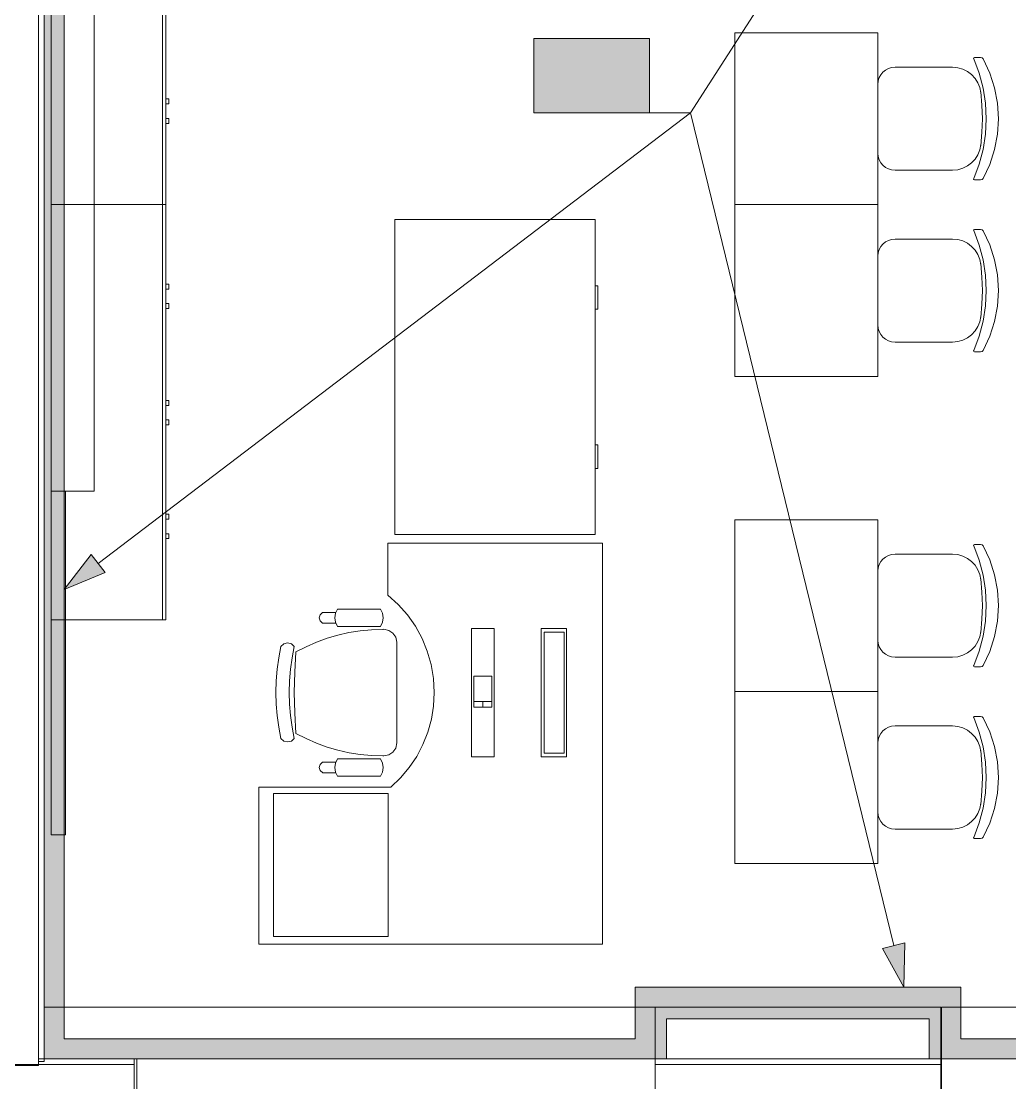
# Model space of a CAD drawing. Header units: millimetres. Extents: x 0 to 1189, y 0 to 841.
# Drawn here: x 633.58 to 668.1, y 311.27 to 348.33 of the extents above; entities that cross this region are included whole.
import ezdxf

# ---------------------------------------------------------------- set-up
doc = ezdxf.new("R2010")
doc.units = ezdxf.units.MM

msp = doc.modelspace()

# ---------------------------------------------------------------- hatches: boundary and pattern name
at = {"true_color": 0xf1d696}
h = msp.add_hatch(color=41, dxfattribs=at)
h.dxf.hatch_style = 2
h.paths.add_polyline_path([(635.07697, 312.804249), (634.376969, 312.804249), (634.376969, 370.204336), (635.07697, 370.204336)])
at = {"true_color": 0xffffff}
h = msp.add_hatch(color=7, dxfattribs=at)
h.dxf.hatch_style = 2
h.paths.add_polyline_path([(651.475995, 347.720302), (655.517001, 347.720302), (655.517001, 345.132298), (651.475995, 345.132298)])
h = msp.add_hatch(color=7, dxfattribs=at)
h.dxf.hatch_style = 2
h.paths.add_polyline_path([(651.475995, 347.720302), (655.517001, 347.720302), (655.517001, 345.132298), (651.475995, 345.132298)])
h = msp.add_hatch(color=7, dxfattribs=at)
h.dxf.hatch_style = 2
h.paths.add_polyline_path([(651.475995, 347.720302), (655.517001, 347.720302), (655.517001, 345.132298), (651.475995, 345.132298)])
at = {"true_color": 0x0077b0}
h = msp.add_hatch(color=144, dxfattribs=at)
h.paths.add_polyline_path([(652.686597, 346.325286), (652.686597, 347.132265), (652.657107, 347.288948), (652.568085, 347.419999), (652.439446, 347.506402), (652.283107, 347.535754), (652.126631, 347.506402), (651.995373, 347.419999), (651.907936, 347.288948), (651.879617, 347.132265), (651.879617, 346.325286), (651.907936, 346.168947), (651.995373, 346.040307), (652.126631, 345.951286), (652.283107, 345.921796), (652.439446, 345.951286), (652.568085, 346.040307), (652.657107, 346.168947)])
h.paths.add_polyline_path([(652.887239, 346.325286), (652.876086, 346.20463), (652.842659, 346.092604), (652.787013, 345.98957), (652.709196, 345.895889), (652.617428, 345.818589), (652.515375, 345.764079), (652.403711, 345.73179), (652.283107, 345.721154), (652.161375, 345.73179), (652.049667, 345.764079), (651.947469, 345.818589), (651.854262, 345.895889), (651.776532, 345.98957), (651.721074, 346.092604), (651.687838, 346.20463), (651.67677, 346.325286), (651.67677, 347.132265), (651.687838, 347.253997), (651.721074, 347.365704), (651.776532, 347.467903), (651.854262, 347.56111), (651.947469, 347.638926), (652.049667, 347.694573), (652.161375, 347.727999), (652.283107, 347.739153), (652.403763, 347.728042), (652.515789, 347.694918), (652.618823, 347.640089), (652.712504, 347.563866), (652.788408, 347.470229), (652.843073, 347.367082), (652.876137, 347.254428), (652.887239, 347.132265)])
h = msp.add_hatch(color=144, dxfattribs=at)
h.paths.add_polyline_path([(652.686597, 346.325286), (652.686597, 347.132265), (652.657107, 347.288948), (652.568085, 347.419999), (652.439446, 347.506402), (652.283107, 347.535754), (652.126631, 347.506402), (651.995373, 347.419999), (651.907936, 347.288948), (651.879617, 347.132265), (651.879617, 346.325286), (651.907936, 346.168947), (651.995373, 346.040307), (652.126631, 345.951286), (652.283107, 345.921796), (652.439446, 345.951286), (652.568085, 346.040307), (652.657107, 346.168947)])
h.paths.add_polyline_path([(652.887239, 346.325286), (652.876086, 346.20463), (652.842659, 346.092604), (652.787013, 345.98957), (652.709196, 345.895889), (652.617428, 345.818589), (652.515375, 345.764079), (652.403711, 345.73179), (652.283107, 345.721154), (652.161375, 345.73179), (652.049667, 345.764079), (651.947469, 345.818589), (651.854262, 345.895889), (651.776532, 345.98957), (651.721074, 346.092604), (651.687838, 346.20463), (651.67677, 346.325286), (651.67677, 347.132265), (651.687838, 347.253997), (651.721074, 347.365704), (651.776532, 347.467903), (651.854262, 347.56111), (651.947469, 347.638926), (652.049667, 347.694573), (652.161375, 347.727999), (652.283107, 347.739153), (652.403763, 347.728042), (652.515789, 347.694918), (652.618823, 347.640089), (652.712504, 347.563866), (652.788408, 347.470229), (652.843073, 347.367082), (652.876137, 347.254428), (652.887239, 347.132265)])
h = msp.add_hatch(color=144, dxfattribs=at)
h.paths.add_polyline_path([(652.686597, 346.325286), (652.686597, 347.132265), (652.657107, 347.288948), (652.568085, 347.419999), (652.439446, 347.506402), (652.283107, 347.535754), (652.126631, 347.506402), (651.995373, 347.419999), (651.907936, 347.288948), (651.879617, 347.132265), (651.879617, 346.325286), (651.907936, 346.168947), (651.995373, 346.040307), (652.126631, 345.951286), (652.283107, 345.921796), (652.439446, 345.951286), (652.568085, 346.040307), (652.657107, 346.168947)])
h.paths.add_polyline_path([(652.887239, 346.325286), (652.876086, 346.20463), (652.842659, 346.092604), (652.787013, 345.98957), (652.709196, 345.895889), (652.617428, 345.818589), (652.515375, 345.764079), (652.403711, 345.73179), (652.283107, 345.721154), (652.161375, 345.73179), (652.049667, 345.764079), (651.947469, 345.818589), (651.854262, 345.895889), (651.776532, 345.98957), (651.721074, 346.092604), (651.687838, 346.20463), (651.67677, 346.325286), (651.67677, 347.132265), (651.687838, 347.253997), (651.721074, 347.365704), (651.776532, 347.467903), (651.854262, 347.56111), (651.947469, 347.638926), (652.049667, 347.694573), (652.161375, 347.727999), (652.283107, 347.739153), (652.403763, 347.728042), (652.515789, 347.694918), (652.618823, 347.640089), (652.712504, 347.563866), (652.788408, 347.470229), (652.843073, 347.367082), (652.876137, 347.254428), (652.887239, 347.132265)])
h = msp.add_hatch(color=144, dxfattribs=at)
h.dxf.hatch_style = 2
h.paths.add_polyline_path([(655.109716, 347.394643), (654.878206, 347.163133), (654.80765, 347.132265), (654.731514, 347.157552), (654.706227, 347.233688), (654.734339, 347.304244), (655.12956, 347.699465), (655.17035, 347.728817), (655.21114, 347.739153), (655.287277, 347.71359), (655.312564, 347.637178), (655.312564, 345.819821), (655.287277, 345.745063), (655.21114, 345.721154), (655.135003, 345.745063), (655.109716, 345.819821)])
h = msp.add_hatch(color=144, dxfattribs=at)
h.dxf.hatch_style = 2
h.paths.add_polyline_path([(655.109716, 347.394643), (654.878206, 347.163133), (654.80765, 347.132265), (654.731514, 347.157552), (654.706227, 347.233688), (654.734339, 347.304244), (655.12956, 347.699465), (655.17035, 347.728817), (655.21114, 347.739153), (655.287277, 347.71359), (655.312564, 347.637178), (655.312564, 345.819821), (655.287277, 345.745063), (655.21114, 345.721154), (655.135003, 345.745063), (655.109716, 345.819821)])
h = msp.add_hatch(color=144, dxfattribs=at)
h.dxf.hatch_style = 2
h.paths.add_polyline_path([(655.109716, 347.394643), (654.878206, 347.163133), (654.80765, 347.132265), (654.731514, 347.157552), (654.706227, 347.233688), (654.734339, 347.304244), (655.12956, 347.699465), (655.17035, 347.728817), (655.21114, 347.739153), (655.287277, 347.71359), (655.312564, 347.637178), (655.312564, 345.819821), (655.287277, 345.745063), (655.21114, 345.721154), (655.135003, 345.745063), (655.109716, 345.819821)])
h = msp.add_hatch(color=144, dxfattribs=at)
h.dxf.hatch_style = 2
h.paths.add_polyline_path([(654.200137, 346.223311), (653.393158, 346.223311), (653.317021, 346.248873), (653.291734, 346.325286), (653.317021, 346.401422), (653.393158, 346.426709), (654.200137, 346.426709), (654.276274, 346.401422), (654.301561, 346.325286), (654.276274, 346.248873)])
h = msp.add_hatch(color=144, dxfattribs=at)
h.dxf.hatch_style = 2
h.paths.add_polyline_path([(654.200137, 346.223311), (653.393158, 346.223311), (653.317021, 346.248873), (653.291734, 346.325286), (653.317021, 346.401422), (653.393158, 346.426709), (654.200137, 346.426709), (654.276274, 346.401422), (654.301561, 346.325286), (654.276274, 346.248873)])
h = msp.add_hatch(color=144, dxfattribs=at)
h.dxf.hatch_style = 2
h.paths.add_polyline_path([(654.200137, 346.223311), (653.393158, 346.223311), (653.317021, 346.248873), (653.291734, 346.325286), (653.317021, 346.401422), (653.393158, 346.426709), (654.200137, 346.426709), (654.276274, 346.401422), (654.301561, 346.325286), (654.276274, 346.248873)])
at = {"true_color": 0x999999}
h = msp.add_hatch(color=253, dxfattribs=at)
h.dxf.hatch_style = 2
h.paths.add_polyline_path([(634.62697, 331.924278), (635.12697, 331.924278), (635.12697, 319.924259), (634.62697, 319.924259)])
at = {"true_color": 0x0077b0}
h = msp.add_hatch(color=144, dxfattribs=at)
h.dxf.hatch_style = 2
h.paths.add_polyline_path([(635.07697, 328.491273), (636.022972, 329.713274), (636.507972, 329.076273)])
h = msp.add_hatch(color=144, dxfattribs=at)
h.dxf.hatch_style = 2
h.paths.add_polyline_path([(664.404015, 314.604251), (663.662014, 315.959253), (664.439015, 316.149254)])
at = {"true_color": 0xf1d696}
h = msp.add_hatch(color=41, dxfattribs=at)
h.dxf.hatch_style = 2
h.paths.add_polyline_path([(655.017001, 314.604251), (655.717002, 314.604251), (655.717002, 313.90425)])
h = msp.add_hatch(color=41, dxfattribs=at)
h.dxf.hatch_style = 2
h.paths.add_polyline_path([(655.017001, 313.90425), (655.017001, 314.604251), (655.717002, 313.90425)])
h = msp.add_hatch(color=41, dxfattribs=at)
h.dxf.hatch_style = 2
h.paths.add_polyline_path([(665.692017, 314.604251), (665.692017, 313.90425), (655.717002, 313.90425), (655.717002, 314.604251)])
h = msp.add_hatch(color=41, dxfattribs=at)
h.dxf.hatch_style = 2
h.paths.add_polyline_path([(665.692017, 313.90425), (666.392018, 314.604251), (666.392018, 313.90425)])
h = msp.add_hatch(color=41, dxfattribs=at)
h.dxf.hatch_style = 2
h.paths.add_polyline_path([(665.692017, 314.604251), (666.392018, 314.604251), (665.692017, 313.90425)])
h = msp.add_hatch(color=41, dxfattribs=at)
h.dxf.hatch_style = 2
h.paths.add_polyline_path([(655.017001, 313.90425), (655.717002, 313.90425), (655.717002, 312.804249), (655.017001, 312.804249)])
h = msp.add_hatch(color=7)
h.dxf.hatch_style = 2
h.paths.add_polyline_path([(655.717002, 313.89425), (656.117002, 313.90425), (656.117002, 312.104248), (655.717002, 312.104248)])
h = msp.add_hatch(color=7)
h.dxf.hatch_style = 2
h.paths.add_polyline_path([(656.117002, 313.90425), (665.692017, 313.90425), (665.692017, 313.50425), (656.117002, 313.50425)])
h = msp.add_hatch(color=41, dxfattribs=at)
h.dxf.hatch_style = 2
h.paths.add_polyline_path([(666.392018, 312.804249), (665.692017, 312.804249), (665.692017, 313.90425), (666.392018, 313.90425)])
h = msp.add_hatch(color=7)
h.dxf.hatch_style = 2
h.paths.add_polyline_path([(665.692017, 312.104248), (665.292016, 312.104248), (665.292016, 313.50425), (665.692017, 313.50425)])
h = msp.add_hatch(color=41, dxfattribs=at)
h.dxf.hatch_style = 2
h.paths.add_polyline_path([(634.376969, 312.804249), (635.07697, 312.804249), (634.376969, 312.104248)])
h = msp.add_hatch(color=41, dxfattribs=at)
h.dxf.hatch_style = 2
h.paths.add_polyline_path([(635.07697, 312.804249), (635.07697, 312.104248), (634.376969, 312.104248)])
h = msp.add_hatch(color=41, dxfattribs=at)
h.dxf.hatch_style = 2
h.paths.add_polyline_path([(655.017001, 312.804249), (655.017001, 312.104248), (635.07697, 312.104248), (635.07697, 312.804249)])
h = msp.add_hatch(color=41, dxfattribs=at)
h.dxf.hatch_style = 2
h.paths.add_polyline_path([(655.017001, 312.804249), (655.717002, 312.804249), (655.717002, 312.104248)])
h = msp.add_hatch(color=41, dxfattribs=at)
h.dxf.hatch_style = 2
h.paths.add_polyline_path([(655.017001, 312.104248), (655.017001, 312.804249), (655.717002, 312.104248)])
h = msp.add_hatch(color=41, dxfattribs=at)
h.dxf.hatch_style = 2
h.paths.add_polyline_path([(666.392018, 312.804249), (666.392018, 312.104248), (665.692017, 312.104248)])
h = msp.add_hatch(color=41, dxfattribs=at)
h.dxf.hatch_style = 2
h.paths.add_polyline_path([(665.692017, 312.804249), (666.392018, 312.804249), (665.692017, 312.104248)])
h = msp.add_hatch(color=41, dxfattribs=at)
h.dxf.hatch_style = 2
h.paths.add_polyline_path([(711.342087, 312.804249), (711.342087, 312.104248), (666.392018, 312.104248), (666.392018, 312.804249)])

# ---------------------------------------------------------------- linework, layer by layer
at = {"color": 7, "lineweight": 0}
for points in [[(634.176969, 311.871247), (634.176969, 371.104338)], [(634.376969, 312.004247), (634.376969, 371.104338)], [(634.376969, 370.204336), (634.376969, 312.804249)], [(635.07697, 312.804249), (635.07697, 370.204336)], [(655.017001, 314.604251), (655.717002, 314.604251)], [(655.017001, 314.604251), (655.017001, 312.804249)], [(666.392018, 314.604251), (655.717002, 314.604251)], [(666.392018, 314.604251), (666.392018, 313.90425)], [(655.717002, 313.90425), (634.376969, 313.90425)], [(665.692017, 313.90425), (655.717002, 313.90425)], [(655.717002, 313.90425), (655.717002, 311.904247)], [(655.717002, 312.804249), (655.717002, 313.90425)], [(655.717002, 313.90425), (665.692017, 313.90425)], [(665.692017, 311.904247), (665.692017, 313.90425)], [(665.692017, 313.90425), (665.692017, 312.104248)], [(712.042088, 313.90425), (665.719017, 313.90425)], [(665.719017, 313.90425), (665.719017, 308.604242)], [(666.392018, 312.804249), (666.392018, 313.90425)], [(656.117002, 313.50425), (665.292016, 313.50425)], [(656.117002, 312.104248), (656.117002, 313.50425)], [(665.292016, 313.50425), (665.292016, 312.104248)], [(634.376969, 312.104248), (634.376969, 312.804249)], [(655.017001, 312.804249), (635.07697, 312.804249)], [(655.717002, 312.104248), (655.717002, 312.804249)], [(711.342087, 312.804249), (666.392018, 312.804249)], [(637.516974, 312.104248), (634.176969, 312.104248)], [(634.376969, 312.104248), (655.717002, 312.104248)], [(637.516974, 311.904247), (637.516974, 312.104248)], [(637.516974, 312.104248), (637.618974, 312.104248)], [(637.618974, 312.104248), (637.618974, 308.604242)], [(655.717002, 312.104248), (656.117002, 312.104248)], [(656.117002, 312.104248), (665.692017, 312.104248)], [(665.692017, 312.104248), (666.392018, 312.104248)], [(666.392018, 312.104248), (712.042088, 312.104248)], [(627.791959, 311.904247), (637.516974, 311.904247)], [(632.976967, 311.871247), (634.176969, 311.871247)], [(634.176969, 312.004247), (634.376969, 312.004247)], [(637.516974, 308.604242), (637.516974, 311.904247)], [(655.717002, 311.904247), (655.717002, 308.604242)], [(665.692017, 311.904247), (655.717002, 311.904247)], [(665.692017, 308.604242), (665.692017, 311.904247)]]:
    msp.add_lwpolyline(points, dxfattribs=at)
at = {"color": 144, "lineweight": 0, "true_color": 0x0077b0}
for points in [[(672.287027, 368.948334), (656.956004, 345.132298)], [(651.475995, 347.720302), (655.517001, 347.720302)], [(651.475995, 345.132298), (651.475995, 347.720302)], [(651.475995, 347.720302), (655.517001, 347.720302)], [(651.475995, 345.132298), (651.475995, 347.720302)], [(651.475995, 347.720302), (655.517001, 347.720302)], [(651.475995, 345.132298), (651.475995, 347.720302)], [(655.517001, 347.720302), (655.517001, 345.132298)], [(655.517001, 347.720302), (655.517001, 345.132298)], [(655.517001, 347.720302), (655.517001, 345.132298)], [(636.264972, 329.395274), (656.956004, 345.132298)], [(655.517001, 345.132298), (651.475995, 345.132298)], [(655.517001, 345.132298), (651.475995, 345.132298)], [(655.517001, 345.132298), (651.475995, 345.132298)], [(656.956004, 345.132298), (655.517001, 345.132298)], [(656.956004, 345.132298), (655.517001, 345.132298)], [(656.956004, 345.132298), (655.517001, 345.132298)], [(664.051015, 316.054254), (656.956004, 345.132298)], [(635.07697, 328.491273), (636.022972, 329.713274)], [(636.022972, 329.713274), (636.507972, 329.076273)], [(635.07697, 328.491273), (636.507972, 329.076273)], [(663.662014, 315.959253), (664.439015, 316.149254)], [(664.404015, 314.604251), (664.439015, 316.149254)], [(664.404015, 314.604251), (663.662014, 315.959253)]]:
    msp.add_lwpolyline(points, dxfattribs=at)
at = {"color": 253, "lineweight": 0, "true_color": 0x999999}
for points in [[(634.62697, 356.424315), (634.62697, 341.924293)], [(638.506975, 341.924293), (638.506975, 356.424315)], [(638.626976, 341.924293), (638.626976, 356.424315)], [(634.62697, 331.924278), (634.62697, 351.924308)], [(636.126972, 351.924308), (636.126972, 331.924278)], [(658.497006, 341.924293), (658.497006, 347.924302)], [(658.497006, 347.924302), (663.497014, 347.924302)], [(663.497014, 347.924302), (663.497014, 341.924293)], [(666.844019, 347.016301), (666.841019, 347.029301), (666.849644, 347.050676), (666.871019, 347.059301)], [(666.844019, 347.016301), (666.841019, 347.029301), (666.849644, 347.050676), (666.871019, 347.059301)], [(666.844019, 347.016301), (667.034378, 346.512659), (667.171394, 345.993174), (667.254223, 345.462252), (667.282019, 344.924298), (667.254223, 344.386484), (667.171394, 343.855796), (667.034378, 343.336358), (666.844019, 342.832294)], [(666.844019, 347.016301), (667.034378, 346.512659), (667.171394, 345.993174), (667.254223, 345.462252), (667.282019, 344.924298), (667.254223, 344.386484), (667.171394, 343.855796), (667.034378, 343.336358), (666.844019, 342.832294)], [(667.087019, 347.059301), (666.871019, 347.059301)], [(667.087019, 347.059301), (666.871019, 347.059301)], [(667.087019, 347.059301), (667.135894, 347.046676), (667.172019, 347.012301)], [(667.087019, 347.059301), (667.135894, 347.046676), (667.172019, 347.012301)], [(667.172019, 347.012301), (667.405738, 346.519269), (667.57477, 346.002799), (667.677426, 345.46908), (667.71202, 344.924298), (667.677426, 344.379937), (667.57477, 343.846171), (667.405738, 343.329467), (667.172019, 342.836294)], [(667.172019, 347.012301), (667.405738, 346.519269), (667.57477, 346.002799), (667.677426, 345.46908), (667.71202, 344.924298), (667.677426, 344.379937), (667.57477, 343.846171), (667.405738, 343.329467), (667.172019, 342.836294)], [(663.497014, 346.124299), (663.509219, 346.245401), (663.544217, 346.358112), (663.599582, 346.460042), (663.672889, 346.5488), (663.761711, 346.621996), (663.863624, 346.677238), (663.9762, 346.712136), (664.097015, 346.7243)], [(663.497014, 346.124299), (663.509219, 346.245401), (663.544217, 346.358112), (663.599582, 346.460042), (663.672889, 346.5488), (663.761711, 346.621996), (663.863624, 346.677238), (663.9762, 346.712136), (664.097015, 346.7243)], [(664.097015, 346.7243), (666.100018, 346.7243)], [(664.097015, 346.7243), (666.100018, 346.7243)], [(666.100018, 346.7243), (666.288254, 346.706587), (666.465159, 346.655535), (666.627274, 346.574271), (666.771144, 346.465925), (666.89331, 346.333626), (666.990316, 346.180503), (667.058705, 346.009684), (667.095019, 345.824299)], [(666.100018, 346.7243), (666.288254, 346.706587), (666.465159, 346.655535), (666.627274, 346.574271), (666.771144, 346.465925), (666.89331, 346.333626), (666.990316, 346.180503), (667.058705, 346.009684), (667.095019, 345.824299)], [(663.497014, 343.723296), (663.497014, 346.124299)], [(663.497014, 343.723296), (663.497014, 346.124299)], [(667.090019, 345.865299), (667.131894, 345.395923), (667.146019, 344.924298), (667.131894, 344.453047), (667.090019, 343.983296)], [(667.090019, 345.865299), (667.131894, 345.395923), (667.146019, 344.924298), (667.131894, 344.453047), (667.090019, 343.983296)], [(638.626976, 345.614299), (638.626976, 345.440298)], [(638.728976, 345.614299), (638.626976, 345.614299)], [(638.626976, 345.440298), (638.728976, 345.440298)], [(638.728976, 345.440298), (638.728976, 345.614299)], [(638.626976, 344.937298), (638.626976, 344.763297)], [(638.728976, 344.937298), (638.626976, 344.937298)], [(638.626976, 344.763297), (638.728976, 344.763297)], [(638.728976, 344.763297), (638.728976, 344.937298)], [(667.095019, 344.024296), (667.058705, 343.838911), (666.990316, 343.668093), (666.89331, 343.514969), (666.771144, 343.38267), (666.627274, 343.274324), (666.465159, 343.193061), (666.288254, 343.142008), (666.100018, 343.124295)], [(667.095019, 344.024296), (667.058705, 343.838911), (666.990316, 343.668093), (666.89331, 343.514969), (666.771144, 343.38267), (666.627274, 343.274324), (666.465159, 343.193061), (666.288254, 343.142008), (666.100018, 343.124295)], [(664.097015, 343.124295), (663.9762, 343.1365), (663.863624, 343.171498), (663.761711, 343.226863), (663.672889, 343.30017), (663.599582, 343.388993), (663.544217, 343.490905), (663.509219, 343.603481), (663.497014, 343.724296)], [(664.097015, 343.124295), (663.9762, 343.1365), (663.863624, 343.171498), (663.761711, 343.226863), (663.672889, 343.30017), (663.599582, 343.388993), (663.544217, 343.490905), (663.509219, 343.603481), (663.497014, 343.724296)], [(664.097015, 343.124295), (666.100018, 343.124295)], [(664.097015, 343.124295), (666.100018, 343.124295)], [(666.871019, 342.789294), (666.849644, 342.798294), (666.841019, 342.819294), (666.844019, 342.832294)], [(666.871019, 342.789294), (666.849644, 342.798294), (666.841019, 342.819294), (666.844019, 342.832294)], [(667.172019, 342.836294), (667.135894, 342.801919), (667.087019, 342.789294)], [(667.172019, 342.836294), (667.135894, 342.801919), (667.087019, 342.789294)], [(667.087019, 342.789294), (666.871019, 342.789294)], [(667.087019, 342.789294), (666.871019, 342.789294)], [(638.626976, 341.924293), (634.62697, 341.924293)], [(634.62697, 341.924293), (634.62697, 327.424271)], [(634.62697, 341.924293), (638.626976, 341.924293)], [(638.506975, 327.424271), (638.506975, 341.924293)], [(638.626976, 327.424271), (638.626976, 341.924293)], [(658.497006, 335.924284), (658.497006, 341.924293)], [(658.497006, 341.924293), (663.497014, 341.924293)], [(663.497014, 341.924293), (658.497006, 341.924293)], [(663.497014, 341.924293), (663.497014, 335.924284)], [(653.626999, 341.404292), (646.626988, 341.404292)], [(646.626988, 341.404292), (646.626988, 330.404275)], [(653.626999, 330.404275), (653.626999, 341.404292)], [(666.844019, 341.016292), (666.841019, 341.029292), (666.849644, 341.050667), (666.871019, 341.059292)], [(666.844019, 341.016292), (666.841019, 341.029292), (666.849644, 341.050667), (666.871019, 341.059292)], [(666.844019, 341.016292), (667.034378, 340.51265), (667.171394, 339.993165), (667.254223, 339.462242), (667.282019, 338.924288), (667.254223, 338.386475), (667.171394, 337.855787), (667.034378, 337.336349), (666.844019, 336.832285)], [(666.844019, 341.016292), (667.034378, 340.51265), (667.171394, 339.993165), (667.254223, 339.462242), (667.282019, 338.924288), (667.254223, 338.386475), (667.171394, 337.855787), (667.034378, 337.336349), (666.844019, 336.832285)], [(667.087019, 341.059292), (666.871019, 341.059292)], [(667.087019, 341.059292), (666.871019, 341.059292)], [(667.087019, 341.059292), (667.135894, 341.046667), (667.172019, 341.012292)], [(667.087019, 341.059292), (667.135894, 341.046667), (667.172019, 341.012292)], [(667.172019, 341.012292), (667.405738, 340.51926), (667.57477, 340.00279), (667.677426, 339.469071), (667.71202, 338.924288), (667.677426, 338.379928), (667.57477, 337.846162), (667.405738, 337.329458), (667.172019, 336.836285)], [(667.172019, 341.012292), (667.405738, 340.51926), (667.57477, 340.00279), (667.677426, 339.469071), (667.71202, 338.924288), (667.677426, 338.379928), (667.57477, 337.846162), (667.405738, 337.329458), (667.172019, 336.836285)], [(663.497014, 340.12429), (663.509219, 340.245392), (663.544217, 340.358103), (663.599582, 340.460033), (663.672889, 340.548791), (663.761711, 340.621986), (663.863624, 340.677229), (663.9762, 340.712127), (664.097015, 340.724291)], [(663.497014, 340.12429), (663.509219, 340.245392), (663.544217, 340.358103), (663.599582, 340.460033), (663.672889, 340.548791), (663.761711, 340.621986), (663.863624, 340.677229), (663.9762, 340.712127), (664.097015, 340.724291)], [(664.097015, 340.724291), (666.100018, 340.724291)], [(664.097015, 340.724291), (666.100018, 340.724291)], [(666.100018, 340.724291), (666.288254, 340.706578), (666.465159, 340.655526), (666.627274, 340.574262), (666.771144, 340.465916), (666.89331, 340.333617), (666.990316, 340.180494), (667.058705, 340.009675), (667.095019, 339.82429)], [(666.100018, 340.724291), (666.288254, 340.706578), (666.465159, 340.655526), (666.627274, 340.574262), (666.771144, 340.465916), (666.89331, 340.333617), (666.990316, 340.180494), (667.058705, 340.009675), (667.095019, 339.82429)], [(663.497014, 337.723287), (663.497014, 340.12429)], [(663.497014, 337.723287), (663.497014, 340.12429)], [(667.090019, 339.86529), (667.131894, 339.395914), (667.146019, 338.924288), (667.131894, 338.453038), (667.090019, 337.983287)], [(667.090019, 339.86529), (667.131894, 339.395914), (667.146019, 338.924288), (667.131894, 338.453038), (667.090019, 337.983287)], [(638.626976, 339.153289), (638.626976, 338.979289)], [(638.728976, 339.153289), (638.626976, 339.153289)], [(638.728976, 338.979289), (638.728976, 339.153289)], [(638.626976, 338.979289), (638.728976, 338.979289)], [(653.716999, 339.089289), (653.626999, 339.089289)], [(653.716999, 338.271287), (653.716999, 339.089289)], [(638.626976, 338.476288), (638.626976, 338.302288)], [(638.728976, 338.476288), (638.626976, 338.476288)], [(638.728976, 338.302288), (638.728976, 338.476288)], [(638.626976, 338.302288), (638.728976, 338.302288)], [(653.626999, 338.271287), (653.716999, 338.271287)], [(667.095019, 338.024287), (667.058705, 337.838902), (666.990316, 337.668083), (666.89331, 337.51496), (666.771144, 337.382661), (666.627274, 337.274315), (666.465159, 337.193051), (666.288254, 337.141999), (666.100018, 337.124286)], [(667.095019, 338.024287), (667.058705, 337.838902), (666.990316, 337.668083), (666.89331, 337.51496), (666.771144, 337.382661), (666.627274, 337.274315), (666.465159, 337.193051), (666.288254, 337.141999), (666.100018, 337.124286)], [(664.097015, 337.124286), (663.9762, 337.136491), (663.863624, 337.171489), (663.761711, 337.226854), (663.672889, 337.300161), (663.599582, 337.388983), (663.544217, 337.490896), (663.509219, 337.603472), (663.497014, 337.724287)], [(664.097015, 337.124286), (663.9762, 337.136491), (663.863624, 337.171489), (663.761711, 337.226854), (663.672889, 337.300161), (663.599582, 337.388983), (663.544217, 337.490896), (663.509219, 337.603472), (663.497014, 337.724287)], [(664.097015, 337.124286), (666.100018, 337.124286)], [(664.097015, 337.124286), (666.100018, 337.124286)], [(666.871019, 336.789285), (666.849644, 336.798285), (666.841019, 336.819285), (666.844019, 336.832285)], [(666.871019, 336.789285), (666.849644, 336.798285), (666.841019, 336.819285), (666.844019, 336.832285)], [(667.087019, 336.789285), (666.871019, 336.789285)], [(667.087019, 336.789285), (666.871019, 336.789285)], [(667.172019, 336.836285), (667.135894, 336.80191), (667.087019, 336.789285)], [(667.172019, 336.836285), (667.135894, 336.80191), (667.087019, 336.789285)], [(663.497014, 335.924284), (658.497006, 335.924284)], [(638.626976, 335.083283), (638.626976, 334.909282)], [(638.728976, 335.083283), (638.626976, 335.083283)], [(638.728976, 334.909282), (638.728976, 335.083283)], [(638.626976, 334.909282), (638.728976, 334.909282)], [(638.626976, 334.406282), (638.626976, 334.232281)], [(638.728976, 334.406282), (638.626976, 334.406282)], [(638.728976, 334.232281), (638.728976, 334.406282)], [(638.626976, 334.232281), (638.728976, 334.232281)], [(653.626999, 333.53628), (653.716999, 333.53628)], [(653.716999, 333.53628), (653.716999, 332.718279)], [(653.716999, 332.718279), (653.626999, 332.718279)], [(636.126972, 331.924278), (634.62697, 331.924278)], [(634.62697, 331.924278), (635.12697, 331.924278)], [(634.62697, 319.924259), (634.62697, 331.924278)], [(635.12697, 331.924278), (635.12697, 319.924259)], [(638.626976, 331.114277), (638.626976, 330.940276)], [(638.728976, 331.114277), (638.626976, 331.114277)], [(638.728976, 330.940276), (638.728976, 331.114277)], [(638.626976, 330.940276), (638.728976, 330.940276)], [(658.497006, 324.924267), (658.497006, 330.924276)], [(658.497006, 330.924276), (663.497014, 330.924276)], [(663.497014, 330.924276), (663.497014, 324.924267)], [(638.626976, 330.437276), (638.626976, 330.263275)], [(638.728976, 330.437276), (638.626976, 330.437276)], [(638.626976, 330.263275), (638.728976, 330.263275)], [(638.728976, 330.263275), (638.728976, 330.437276)], [(646.626988, 330.404275), (653.626999, 330.404275)], [(653.876999, 330.104275), (646.376988, 330.104275)], [(653.876999, 330.104275), (646.376988, 330.104275)], [(646.376988, 330.104275), (646.376988, 328.295272)], [(653.876999, 330.104275), (653.876999, 316.104254)], [(653.876999, 316.104254), (653.876999, 330.104275)], [(666.844019, 330.016275), (666.841019, 330.029275), (666.849644, 330.05065), (666.871019, 330.059275)], [(666.844019, 330.016275), (666.841019, 330.029275), (666.849644, 330.05065), (666.871019, 330.059275)], [(666.844019, 330.016275), (667.034378, 329.512633), (667.171394, 328.993148), (667.254223, 328.462226), (667.282019, 327.924272), (667.254223, 327.386458), (667.171394, 326.85577), (667.034378, 326.336332), (666.844019, 325.832268)], [(666.844019, 330.016275), (667.034378, 329.512633), (667.171394, 328.993148), (667.254223, 328.462226), (667.282019, 327.924272), (667.254223, 327.386458), (667.171394, 326.85577), (667.034378, 326.336332), (666.844019, 325.832268)], [(667.087019, 330.059275), (666.871019, 330.059275)], [(667.087019, 330.059275), (666.871019, 330.059275)], [(667.087019, 330.059275), (667.135894, 330.04665), (667.172019, 330.012275)], [(667.087019, 330.059275), (667.135894, 330.04665), (667.172019, 330.012275)], [(667.172019, 330.012275), (667.405738, 329.519243), (667.57477, 329.002773), (667.677426, 328.469054), (667.71202, 327.924272), (667.677426, 327.379911), (667.57477, 326.846145), (667.405738, 326.329441), (667.172019, 325.836268)], [(667.172019, 330.012275), (667.405738, 329.519243), (667.57477, 329.002773), (667.677426, 328.469054), (667.71202, 327.924272), (667.677426, 327.379911), (667.57477, 326.846145), (667.405738, 326.329441), (667.172019, 325.836268)], [(663.497014, 329.124274), (663.509219, 329.245375), (663.544217, 329.358086), (663.599582, 329.460016), (663.672889, 329.548774), (663.761711, 329.62197), (663.863624, 329.677212), (663.9762, 329.71211), (664.097015, 329.724274)], [(663.497014, 329.124274), (663.509219, 329.245375), (663.544217, 329.358086), (663.599582, 329.460016), (663.672889, 329.548774), (663.761711, 329.62197), (663.863624, 329.677212), (663.9762, 329.71211), (664.097015, 329.724274)], [(664.097015, 329.724274), (666.100018, 329.724274)], [(664.097015, 329.724274), (666.100018, 329.724274)], [(666.100018, 329.724274), (666.288254, 329.706562), (666.465159, 329.655509), (666.627274, 329.574245), (666.771144, 329.465899), (666.89331, 329.3336), (666.990316, 329.180477), (667.058705, 329.009658), (667.095019, 328.824273)], [(666.100018, 329.724274), (666.288254, 329.706562), (666.465159, 329.655509), (666.627274, 329.574245), (666.771144, 329.465899), (666.89331, 329.3336), (666.990316, 329.180477), (667.058705, 329.009658), (667.095019, 328.824273)], [(663.497014, 326.72327), (663.497014, 329.124274)], [(663.497014, 326.72327), (663.497014, 329.124274)], [(667.090019, 328.865273), (667.131894, 328.395897), (667.146019, 327.924272), (667.131894, 327.453021), (667.090019, 326.98327)], [(667.090019, 328.865273), (667.131894, 328.395897), (667.146019, 327.924272), (667.131894, 327.453021), (667.090019, 326.98327)], [(646.376988, 328.295272), (646.742334, 327.964973), (647.065317, 327.599318), (647.343979, 327.202421), (647.576364, 326.778395), (647.760515, 326.331353), (647.894474, 325.865409), (647.976285, 325.384676), (648.00399, 324.893267), (647.978304, 324.41988), (647.90238, 323.956172), (647.777917, 323.505824), (647.606614, 323.072514), (647.390171, 322.659924), (647.130286, 322.271732), (646.828658, 321.911618), (646.486988, 321.583262)], [(644.104984, 327.315271), (644.019859, 327.390021), (643.987984, 327.499271), (644.019484, 327.608521), (644.104984, 327.683271)], [(644.104984, 327.683271), (644.560985, 327.682271)], [(644.618985, 327.201271), (644.55636, 327.345771), (644.534985, 327.502271), (644.55636, 327.658396), (644.618985, 327.803272)], [(644.618985, 327.803272), (646.130987, 327.803272)], [(646.130987, 327.803272), (646.192737, 327.658396), (646.213987, 327.502271), (646.192737, 327.345771), (646.130987, 327.201271)], [(634.62697, 327.424271), (638.626976, 327.424271)], [(644.104984, 327.315271), (644.562985, 327.315271)], [(643.170983, 326.309269), (643.524604, 326.491564), (643.887952, 326.650504), (644.259879, 326.785795), (644.639235, 326.897145), (645.024872, 326.98426), (645.415642, 327.046848), (645.810397, 327.084616), (646.207987, 327.09727), (646.221987, 327.09727)], [(644.618985, 327.201271), (646.130987, 327.201271)], [(646.221987, 327.09727), (646.238987, 327.09827), (646.415816, 327.062489), (646.560113, 326.96502), (646.657347, 326.820676), (646.692988, 326.64427)], [(650.100993, 327.13227), (649.305992, 327.13227)], [(649.305992, 327.13227), (649.305992, 322.642264)], [(650.100993, 322.642264), (650.100993, 327.13227)], [(651.740996, 327.13227), (651.740996, 322.642264)], [(652.626997, 327.13227), (651.740996, 327.13227)], [(651.846996, 326.99527), (651.846996, 322.771264)], [(652.545997, 326.99527), (651.846996, 326.99527)], [(652.545997, 322.771264), (652.545997, 326.99527)], [(652.626997, 322.642264), (652.626997, 327.13227)], [(667.095019, 327.02427), (667.058705, 326.838885), (666.990316, 326.668067), (666.89331, 326.514943), (666.771144, 326.382644), (666.627274, 326.274298), (666.465159, 326.193035), (666.288254, 326.141982), (666.100018, 326.124269)], [(667.095019, 327.02427), (667.058705, 326.838885), (666.990316, 326.668067), (666.89331, 326.514943), (666.771144, 326.382644), (666.627274, 326.274298), (666.465159, 326.193035), (666.288254, 326.141982), (666.100018, 326.124269)], [(642.648982, 326.49927), (642.750482, 326.589645), (642.881982, 326.62227), (643.013357, 326.589645), (643.113983, 326.49927)], [(646.692988, 323.136264), (646.692988, 326.63827)], [(664.097015, 326.124269), (663.9762, 326.136474), (663.863624, 326.171472), (663.761711, 326.226837), (663.672889, 326.300144), (663.599582, 326.388967), (663.544217, 326.490879), (663.509219, 326.603455), (663.497014, 326.72427)], [(664.097015, 326.124269), (663.9762, 326.136474), (663.863624, 326.171472), (663.761711, 326.226837), (663.672889, 326.300144), (663.599582, 326.388967), (663.544217, 326.490879), (663.509219, 326.603455), (663.497014, 326.72427)], [(642.648982, 323.289265), (642.572857, 323.686437), (642.518482, 324.086891), (642.485857, 324.489782), (642.474982, 324.894267), (642.485857, 325.298752), (642.518482, 325.701643), (642.572857, 326.102097), (642.648982, 326.49927)], [(643.113983, 323.289265), (643.037857, 323.686437), (642.983482, 324.086891), (642.950857, 324.489782), (642.939982, 324.894267), (642.950857, 325.298752), (642.983482, 325.701643), (643.037857, 326.102097), (643.113983, 326.49927)], [(643.171983, 323.464265), (643.128358, 324.178891), (643.113983, 324.894267), (643.128233, 325.602143), (643.170983, 326.309269)], [(664.097015, 326.124269), (666.100018, 326.124269)], [(664.097015, 326.124269), (666.100018, 326.124269)], [(666.871019, 325.789268), (666.849644, 325.798268), (666.841019, 325.819268), (666.844019, 325.832268)], [(666.871019, 325.789268), (666.849644, 325.798268), (666.841019, 325.819268), (666.844019, 325.832268)], [(667.087019, 325.789268), (666.871019, 325.789268)], [(667.087019, 325.789268), (666.871019, 325.789268)], [(667.172019, 325.836268), (667.135894, 325.801893), (667.087019, 325.789268)], [(667.172019, 325.836268), (667.135894, 325.801893), (667.087019, 325.789268)], [(649.384992, 324.380266), (649.384992, 325.461268)], [(649.384992, 325.461268), (650.018993, 325.461268)], [(650.018993, 325.461268), (650.018993, 324.380266)], [(658.497006, 318.924258), (658.497006, 324.924267)], [(658.497006, 324.924267), (663.497014, 324.924267)], [(663.497014, 324.924267), (658.497006, 324.924267)], [(663.497014, 324.924267), (663.497014, 318.924258)], [(649.384992, 324.581267), (650.018993, 324.581267)], [(650.018993, 324.380266), (649.384992, 324.380266)], [(649.701993, 324.581267), (649.701993, 324.380266)], [(666.844019, 324.016266), (666.841019, 324.029266), (666.849644, 324.050641), (666.871019, 324.059266)], [(666.844019, 324.016266), (666.841019, 324.029266), (666.849644, 324.050641), (666.871019, 324.059266)], [(666.844019, 324.016266), (667.034378, 323.512624), (667.171394, 322.993139), (667.254223, 322.462216), (667.282019, 321.924263), (667.254223, 321.386449), (667.171394, 320.855761), (667.034378, 320.336323), (666.844019, 319.832259)], [(666.844019, 324.016266), (667.034378, 323.512624), (667.171394, 322.993139), (667.254223, 322.462216), (667.282019, 321.924263), (667.254223, 321.386449), (667.171394, 320.855761), (667.034378, 320.336323), (666.844019, 319.832259)], [(667.087019, 324.059266), (666.871019, 324.059266)], [(667.087019, 324.059266), (666.871019, 324.059266)], [(667.087019, 324.059266), (667.135894, 324.046641), (667.172019, 324.012266)], [(667.087019, 324.059266), (667.135894, 324.046641), (667.172019, 324.012266)], [(667.172019, 324.012266), (667.405738, 323.519234), (667.57477, 323.002764), (667.677426, 322.469045), (667.71202, 321.924263), (667.677426, 321.379902), (667.57477, 320.846136), (667.405738, 320.329432), (667.172019, 319.836259)], [(667.172019, 324.012266), (667.405738, 323.519234), (667.57477, 323.002764), (667.677426, 322.469045), (667.71202, 321.924263), (667.677426, 321.379902), (667.57477, 320.846136), (667.405738, 320.329432), (667.172019, 319.836259)], [(663.497014, 323.124264), (663.509219, 323.245366), (663.544217, 323.358077), (663.599582, 323.460007), (663.672889, 323.548765), (663.761711, 323.62196), (663.863624, 323.677203), (663.9762, 323.712101), (664.097015, 323.724265)], [(663.497014, 323.124264), (663.509219, 323.245366), (663.544217, 323.358077), (663.599582, 323.460007), (663.672889, 323.548765), (663.761711, 323.62196), (663.863624, 323.677203), (663.9762, 323.712101), (664.097015, 323.724265)], [(664.097015, 323.724265), (666.100018, 323.724265)], [(664.097015, 323.724265), (666.100018, 323.724265)], [(666.100018, 323.724265), (666.288254, 323.706552), (666.465159, 323.6555), (666.627274, 323.574236), (666.771144, 323.46589), (666.89331, 323.333591), (666.990316, 323.180468), (667.058705, 323.009649), (667.095019, 322.824264)], [(666.100018, 323.724265), (666.288254, 323.706552), (666.465159, 323.6555), (666.627274, 323.574236), (666.771144, 323.46589), (666.89331, 323.333591), (666.990316, 323.180468), (667.058705, 323.009649), (667.095019, 322.824264)], [(643.113983, 323.289265), (643.013357, 323.198889), (642.881982, 323.166264), (642.750482, 323.198889), (642.648982, 323.289265)], [(646.221987, 322.676264), (646.207987, 322.676264), (645.810727, 322.688918), (645.41622, 322.726686), (645.025628, 322.789274), (644.64011, 322.876389), (644.260826, 322.987739), (643.888937, 323.12303), (643.525602, 323.28197), (643.171983, 323.464265)], [(646.692988, 323.136264), (646.657347, 322.953436), (646.560113, 322.809139), (646.415816, 322.711904), (646.238987, 322.676264), (646.221987, 322.676264)], [(663.497014, 320.723261), (663.497014, 323.124264)], [(663.497014, 320.723261), (663.497014, 323.124264)], [(667.090019, 322.865264), (667.131894, 322.395888), (667.146019, 321.924263), (667.131894, 321.453012), (667.090019, 320.983261)], [(667.090019, 322.865264), (667.131894, 322.395888), (667.146019, 321.924263), (667.131894, 321.453012), (667.090019, 320.983261)], [(644.105984, 322.091263), (644.019984, 322.166013), (643.987984, 322.275263), (644.019859, 322.384013), (644.104984, 322.458263)], [(644.104984, 322.458263), (644.562985, 322.458263)], [(644.618985, 321.971263), (644.55636, 322.116138), (644.534985, 322.272263), (644.55636, 322.428388), (644.618985, 322.573264)], [(644.618985, 322.573264), (646.130987, 322.573264)], [(646.130987, 322.573264), (646.192737, 322.428388), (646.213987, 322.272263), (646.192737, 322.116138), (646.130987, 321.971263)], [(649.305992, 322.642264), (650.100993, 322.642264)], [(651.740996, 322.642264), (652.626997, 322.642264)], [(651.846996, 322.771264), (652.545997, 322.771264)], [(644.104984, 322.091263), (644.560985, 322.091263)], [(644.618985, 321.971263), (646.130987, 321.971263)], [(641.876981, 316.104254), (641.876981, 321.583262)], [(646.486988, 321.583262), (641.876981, 321.583262)], [(642.389981, 316.368254), (642.389981, 321.368262)], [(642.389981, 321.368262), (646.389988, 321.368262)], [(646.389988, 321.368262), (646.389988, 316.368254)], [(667.095019, 321.024261), (667.058705, 320.838876), (666.990316, 320.668057), (666.89331, 320.514934), (666.771144, 320.382635), (666.627274, 320.274289), (666.465159, 320.193026), (666.288254, 320.141973), (666.100018, 320.12426)], [(667.095019, 321.024261), (667.058705, 320.838876), (666.990316, 320.668057), (666.89331, 320.514934), (666.771144, 320.382635), (666.627274, 320.274289), (666.465159, 320.193026), (666.288254, 320.141973), (666.100018, 320.12426)], [(664.097015, 320.12426), (663.9762, 320.136465), (663.863624, 320.171463), (663.761711, 320.226828), (663.672889, 320.300135), (663.599582, 320.388957), (663.544217, 320.49087), (663.509219, 320.603446), (663.497014, 320.724261)], [(664.097015, 320.12426), (663.9762, 320.136465), (663.863624, 320.171463), (663.761711, 320.226828), (663.672889, 320.300135), (663.599582, 320.388957), (663.544217, 320.49087), (663.509219, 320.603446), (663.497014, 320.724261)], [(635.12697, 319.924259), (634.62697, 319.924259)], [(664.097015, 320.12426), (666.100018, 320.12426)], [(664.097015, 320.12426), (666.100018, 320.12426)], [(666.871019, 319.789259), (666.849644, 319.798259), (666.841019, 319.819259), (666.844019, 319.832259)], [(666.871019, 319.789259), (666.849644, 319.798259), (666.841019, 319.819259), (666.844019, 319.832259)], [(667.087019, 319.789259), (666.871019, 319.789259)], [(667.087019, 319.789259), (666.871019, 319.789259)], [(667.172019, 319.836259), (667.135894, 319.801884), (667.087019, 319.789259)], [(667.172019, 319.836259), (667.135894, 319.801884), (667.087019, 319.789259)], [(663.497014, 318.924258), (658.497006, 318.924258)], [(646.389988, 316.368254), (642.389981, 316.368254)], [(653.876999, 316.104254), (641.876981, 316.104254)]]:
    msp.add_lwpolyline(points, dxfattribs=at)

doc.saveas('drawing.dxf')
